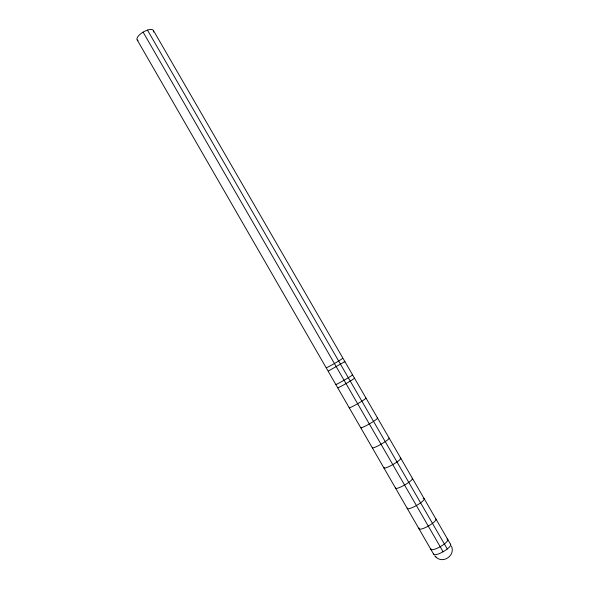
<?xml version="1.0" encoding="UTF-8"?>
<svg xmlns="http://www.w3.org/2000/svg" width="589" height="589" viewBox="0 0 589 589"><rect width="100%" height="100%" fill="white"/><g stroke="black" fill="none" stroke-linecap="round" stroke-linejoin="round"><path stroke-width="0.88" d="M328.331 371.063L344.889 361.587L344.153 361.874M326.608 367.632C329.744 366.387 339.963 360.483 342.511 358.451M435.926 557.003C443.061 564.277 455.739 555.25 451.417 546.084M434.704 555.766L435.455 556.568M435.286 556.414L436.088 557.157M153.331 30.334L450.673 544.508M147.464 30.098L447.279 549.007M143.105 32.123L443.097 551.768M137.215 39.964L433.6 554.139M450.364 544.177A9.814 2.57 -30 0 1 442.729 551.967A9.814 2.57 -30 0 1 433.666 553.343M446.933 539.038A9.807 2.503 -30 0 1 440.572 546.518A9.807 2.503 -30 0 1 430.802 548.381M435.477 518.747A9.792 2.246 -30 0 1 428.284 526.095A9.792 2.246 -30 0 1 419.074 528.024M423.116 498.449A9.777 1.988 -30 0 1 417.513 504.883A9.777 1.988 -30 0 1 407.264 507.998M412.05 478.246A9.755 1.738 -30 0 1 405.313 484.607A9.755 1.738 -30 0 1 395.543 487.972M352.274 374.862A9.674 0.449 -30 0 1 344.44 380.023A9.674 0.449 -30 0 1 335.951 384.286M354.342 378.123A9.674 0.493 -30 0 1 346.376 383.373A9.674 0.493 -30 0 1 337.755 387.709M137.443 40.199A9.395 3.667 -30 0 1 144.533 31.335A9.395 3.667 -30 0 1 153.449 32.064M138.062 40.56A9.395 3.667 -30 0 1 137.723 40.398M377.218 417.999A9.711 0.987 -30 0 1 369.318 423.955A9.711 0.987 -30 0 1 360.991 427.283M365.452 398.112A9.689 0.736 -30 0 1 358.009 403.524A9.689 0.736 -30 0 1 349.498 407.33M400.137 458.102A9.741 1.487 -30 0 1 393.15 464.39A9.741 1.487 -30 0 1 384.109 467.379M388.983 438.025A9.726 1.237 -30 0 1 380.663 444.452A9.726 1.237 -30 0 1 372.528 447.294"/></g></svg>
